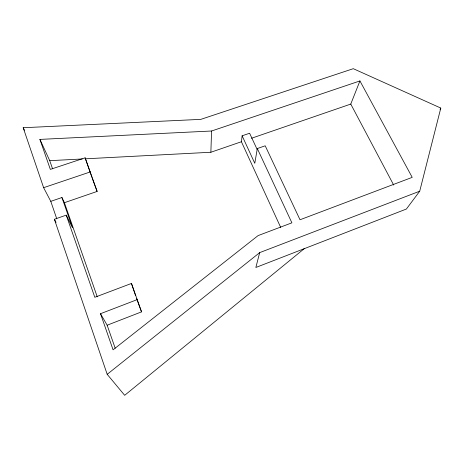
<?xml version="1.0" encoding="UTF-8"?>
<svg xmlns="http://www.w3.org/2000/svg" width="464" height="464" viewBox="0 0 464 464"><rect width="100%" height="100%" fill="white"/><g stroke="black" fill="none" stroke-linecap="round" stroke-linejoin="round"><path stroke-width="0.7" d="M85.138 158.821L210.865 152.256L211.572 131.005L359.931 80.939L412.212 177.364L300.017 219.762L265.205 145.795L257.311 148.55L254.788 163.299L242.133 135.807L249.609 133.243L257.189 149.547M280.691 227.401L241.413 141.74L242.133 135.807M419.717 191.203L259.678 252.625L255.855 267.479L406.389 209.032L419.717 191.203L440.8 108.071L353.284 68.684L200.837 119.364L23.2 127.728L43.622 187.682L50.785 201.347L56.782 218.875M251.5 138.26L350.767 104.075L359.931 80.939M440.029 109.278L440.8 108.071M304.297 248.617L124.671 395.316L107.19 374.32L54.381 219.275L66.242 215.139L72.448 227.702L61.927 197.531L50.785 201.347M107.19 374.32L259.678 252.625M137.402 299.547L100.508 313.705L107.155 325.212L141.532 311.866L131.463 283.446L94.807 297.296L66.242 215.139M61.927 197.531L64.403 202.698L97.127 191.429L85.127 157.835L50.344 169.395L39.916 139.403L211.572 131.005M210.865 152.256L241.413 141.74M43.622 187.682L90.323 171.918M39.916 139.403L49.735 160.672L82.25 158.972M54.381 219.275L56.074 222.378M350.767 104.075L393.687 185.061M23.2 127.728L24.476 130.314M257.311 148.55L291.897 222.83L258.088 235.602L113.065 349.821L100.508 313.705M92.203 178.072L97.127 191.429M136.677 298.706L141.532 311.866M85.127 157.835L91.971 177.399M49.735 160.672L52.571 168.797M64.403 202.698L97.254 296.844M107.155 325.212L115.188 348.232M131.463 283.446L135.505 295.4"/></g></svg>
